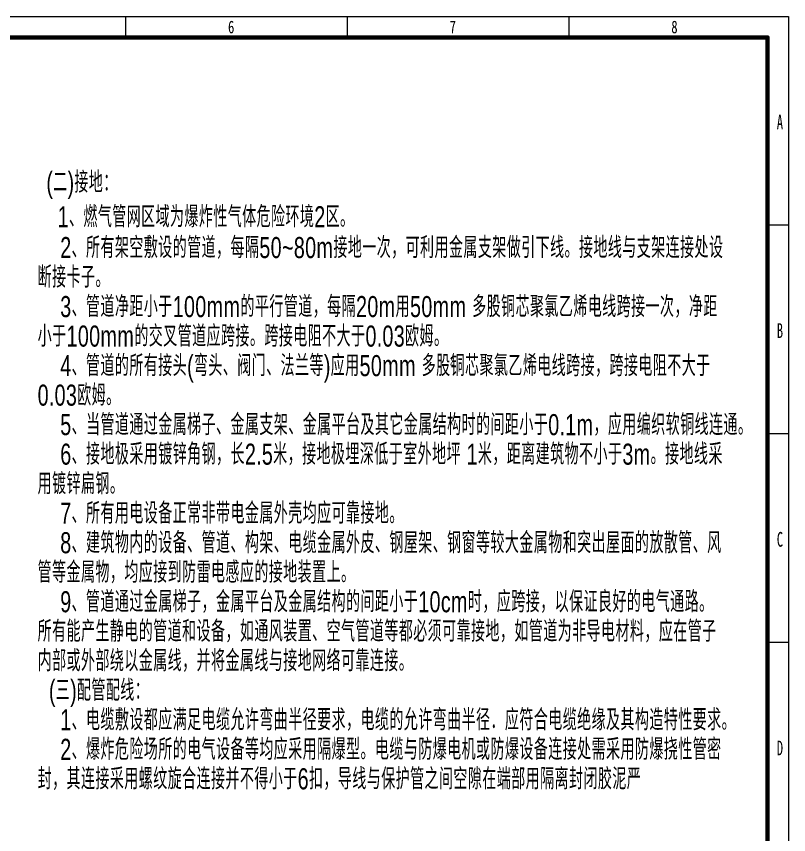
# Model space of a CAD drawing. Header units: millimetres. Extents: x -705761 to 1364679, y -410401 to 446404.
# Drawn here: x -566947 to -548620, y 296603 to 316014 of the extents above; entities that cross this region are included whole.
import ezdxf
from ezdxf.enums import TextEntityAlignment as Align

# ---------------------------------------------------------------- set-up
doc = ezdxf.new("R2010")
doc.units = ezdxf.units.MM
for name, color, linetype in [('TK', 7, 'Continuous'), ('模板-签名-公用', 3, 'Continuous'), ('细实线层', 3, 'Continuous')]:
    doc.layers.add(name, color=color, linetype=linetype)
doc.layers.add('图框', color=7, linetype='Continuous', lineweight=13)
doc.layers.add('层 1', color=7, linetype='Continuous', lineweight=13)
doc.styles.add('Style-BSDI_XW-BSDI_HZ', font='BSDI_XW.shx', dxfattribs={"width": 0.7, "bigfont": 'BSDI_HZ.shx'})
doc.styles.add('Style-仿宋_GB2312', font='')
doc.styles.add('宋体', font='', dxfattribs={"width": 0.7, "height": 2.5})
doc.styles.add('宋体_1', font='', dxfattribs={"width": 0.7, "height": 2.386364})
doc.styles.add('首钢设计院H4', font='BSDI_XW.shx', dxfattribs={"width": 0.7, "height": 0.004, "bigfont": 'BSDI_HZ.shx'})
doc.styles.get('Style-仿宋_GB2312').set_extended_font_data('仿宋_GB2312')
doc.styles.get('宋体').set_extended_font_data('SimSun')
doc.styles.get('宋体_1').set_extended_font_data('SimSun')

# ---------------------------------------------------------------- blocks, each defined once
blk = doc.blocks.new('BSIET_通用图框_A3_1')
at = {"layer": '图框', "color": 7, "linetype": 'Continuous', "lineweight": 25}
for p, q in [((-157.4, 297), (-157.4, 292)), ((-104.8, 297), (-104.8, 292)), ((-52.2, 297), (-52.2, 292)), ((0, 247.5), (-5, 247.5)), ((0, 198), (-5, 198)), ((0, 148.5), (-5, 148.5))]:
    blk.add_line(p, q, dxfattribs=at)
at = {"layer": '图框', "lineweight": 25}
blk.add_lwpolyline([(-420, 297), (0, 297), (0, 0), (-420, 0)], close=True, dxfattribs=at)
at = {"layer": '图框', "lineweight": 100}
blk.add_lwpolyline([(-395, 292), (-5, 292), (-5, 5), (-395, 5)], close=True, dxfattribs=at)
at = {"layer": 'TK', "style": '宋体_1', "width": 0.7, "flags": 3}
for tag, p in [('LZCO_NGZBS-W50-H30-D10_T7', (-43.87, 279.75)), ('LZCO_NJN-W50-H30-D10_T7', (-42.73, 248.65))]:
    blk.add_attdef(tag, text='', height=3, dxfattribs=at).set_placement(p, align=Align.MIDDLE_CENTER)
at = {"layer": 'TK', "style": '宋体', "width": 0.7, "flags": 3}
for tag, p in [('LZHQ_N会签6_T6_H6', (-407.25, 57.08)), ('LZHQ_N会签5_T6_H6', (-407.25, 49.08)), ('LZHQ_N会签4_T6_H6', (-407.25, 41.08)), ('LZHQ_N会签3_T6_H6', (-407.25, 33.08)), ('LZHQ_N会签2_T6_H6', (-407.25, 25.08)), ('LZHQ_N会签1_T6_H6', (-407.25, 17.08))]:
    blk.add_attdef(tag, text='', height=2.5, dxfattribs=at).set_placement(p, align=Align.MIDDLE)
at = {"layer": '图框', "color": 7, "linetype": 'Continuous', "lineweight": 25, "style": 'Style-仿宋_GB2312'}
for s, height, width, p in [('6', 3, 0.733334, (-132.3, 294.49)), ('7', 3, 0.733334, (-79.7, 294.49)), ('8', 3, 0.733334, (-27.1, 294.49)), ('A', 3.5, 0.628572, (-2.07, 271.95)), ('B', 3.5, 0.628572, (-2.07, 222.45)), ('C', 3.5, 0.628572, (-2.07, 172.95)), ('D', 3.5, 0.628572, (-2.07, 123.45))]:
    blk.add_text(s, height=height, dxfattribs=dict(at, width=width)).set_placement(p, align=Align.MIDDLE_CENTER)
at = {"layer": '模板-签名-公用', "style": '宋体', "width": 0.7}
blk.add_attdef('LZTQINS', text='', height=2, dxfattribs=at).set_placement((-5, 5), align=Align.MIDDLE)
at = {"layer": '模板-签名-公用', "style": '宋体', "width": 0.7, "flags": 3}
blk.add_attdef('LZFRAME', (-40.91, 2.06), '', height=3, dxfattribs=at)

msp = doc.modelspace()

# ---------------------------------------------------------------- block references
at = {"layer": '图框', "xscale": 100, "yscale": 100, "zscale": 100}
msp.add_blockref('BSIET_通用图框_A3_1', (-548620.33, 286313.64), dxfattribs=at)

# ---------------------------------------------------------------- texts
at = {"layer": '层 1', "color": 7, "linetype": 'Continuous', "lineweight": 13, "char_height": 500, "attachment_point": 1, "line_spacing_factor": 0.72, "style": 'Style-BSDI_XW-BSDI_HZ'}
for s, insert in [('\\H1x;\\W0.7;\\T1.030;  (二)接地：', (-566503.1, 312330.02, -25931501213.04)), ('\\H1x;\\W0.7;\\T1.030;    1、燃气管网区域为爆炸性气体危险环境2区。', (-566503.1, 311510.22, -25931501213.04))]:
    msp.add_mtext(s, dxfattribs=dict(at, insert=insert))
at = {"layer": '层 1', "color": 7, "linetype": 'Continuous', "lineweight": 13, "insert": (-566442.44, 310779.32, 25931497103.73), "char_height": 500, "width": 16251.878, "attachment_point": 1, "line_spacing_factor": 0.84, "style": 'Style-BSDI_XW-BSDI_HZ'}
msp.add_mtext('\\H1x;\\W0.7;\\T1.031;    2、所有架空敷设的管道，每隔50~80m接地一次，可利用金属支架做引下线。接地线与支架连接处设断接卡子。\\P    3、管道净距小于100mm的平行管道，每隔20m用50mm 多股铜芯聚氯乙烯电线跨接一次，净距小于100mm的交叉管道应跨接。跨接电阻不大于0.03欧姆。\\P    4、管道的所有接头(弯头、阀门、法兰等)应用50mm 多股铜芯聚氯乙烯电线跨接，跨接电阻不大于0.03欧姆。\\P    5、当管道通过金属梯子、金属支架、金属平台及其它金属结构时的间距小于0.1m，应用编织软铜线连通。\\P    6、接地极采用镀锌角钢，长2.5米，接地极埋深低于室外地坪 1米，距离建筑物不小于3m。接地线采用镀锌扁钢。\\P    7、所有用电设备正常非带电金属外壳均应可靠接地。\\P    8、建筑物内的设备、管道、构架、电缆金属外皮、钢屋架、钢窗等较大金属物和突出屋面的放散管、风管等金属物，均应接到防雷电感应的接地装置上。\\P    9、管道通过金属梯子，金属平台及金属结构的间距小于10cm时，应跨接，以保证良好的电气通路。所有能产生静电的管道和设备，如通风装置、空气管道等都必须可靠接地，如管道为非导电材料，应在管子内部或外部绕以金属线，并将金属线与接地网络可靠连接。\\P  (三)配管配线：\\P    1、电缆敷设都应满足电缆允许弯曲半径要求，电缆的允许弯曲半径．应符合电缆绝缘及其构造特性要求。\\P    2、爆炸危险场所的电气设备等均应采用隔爆型。电缆与防爆电机或防爆设备连接处需采用防爆挠性管密封，其连接采用螺纹旋合连接并不得小于6扣，导线与保护管之间空隙在端部用隔离封闭胶泥严\\P    ', dxfattribs=at)
at = {"layer": '细实线层', "color": 7, "linetype": 'Continuous', "lineweight": 13, "char_height": 205.0975, "attachment_point": 7, "line_spacing_factor": 0.6, "style": '首钢设计院H4'}
for insert in [(-555660.21, 309146.85, 25931496756.45), (-556658.1, 307732.69, 25931496756.45)]:
    msp.add_mtext('\\H1x;\\W0.7;2', dxfattribs=dict(at, insert=insert))

doc.saveas('drawing.dxf')
